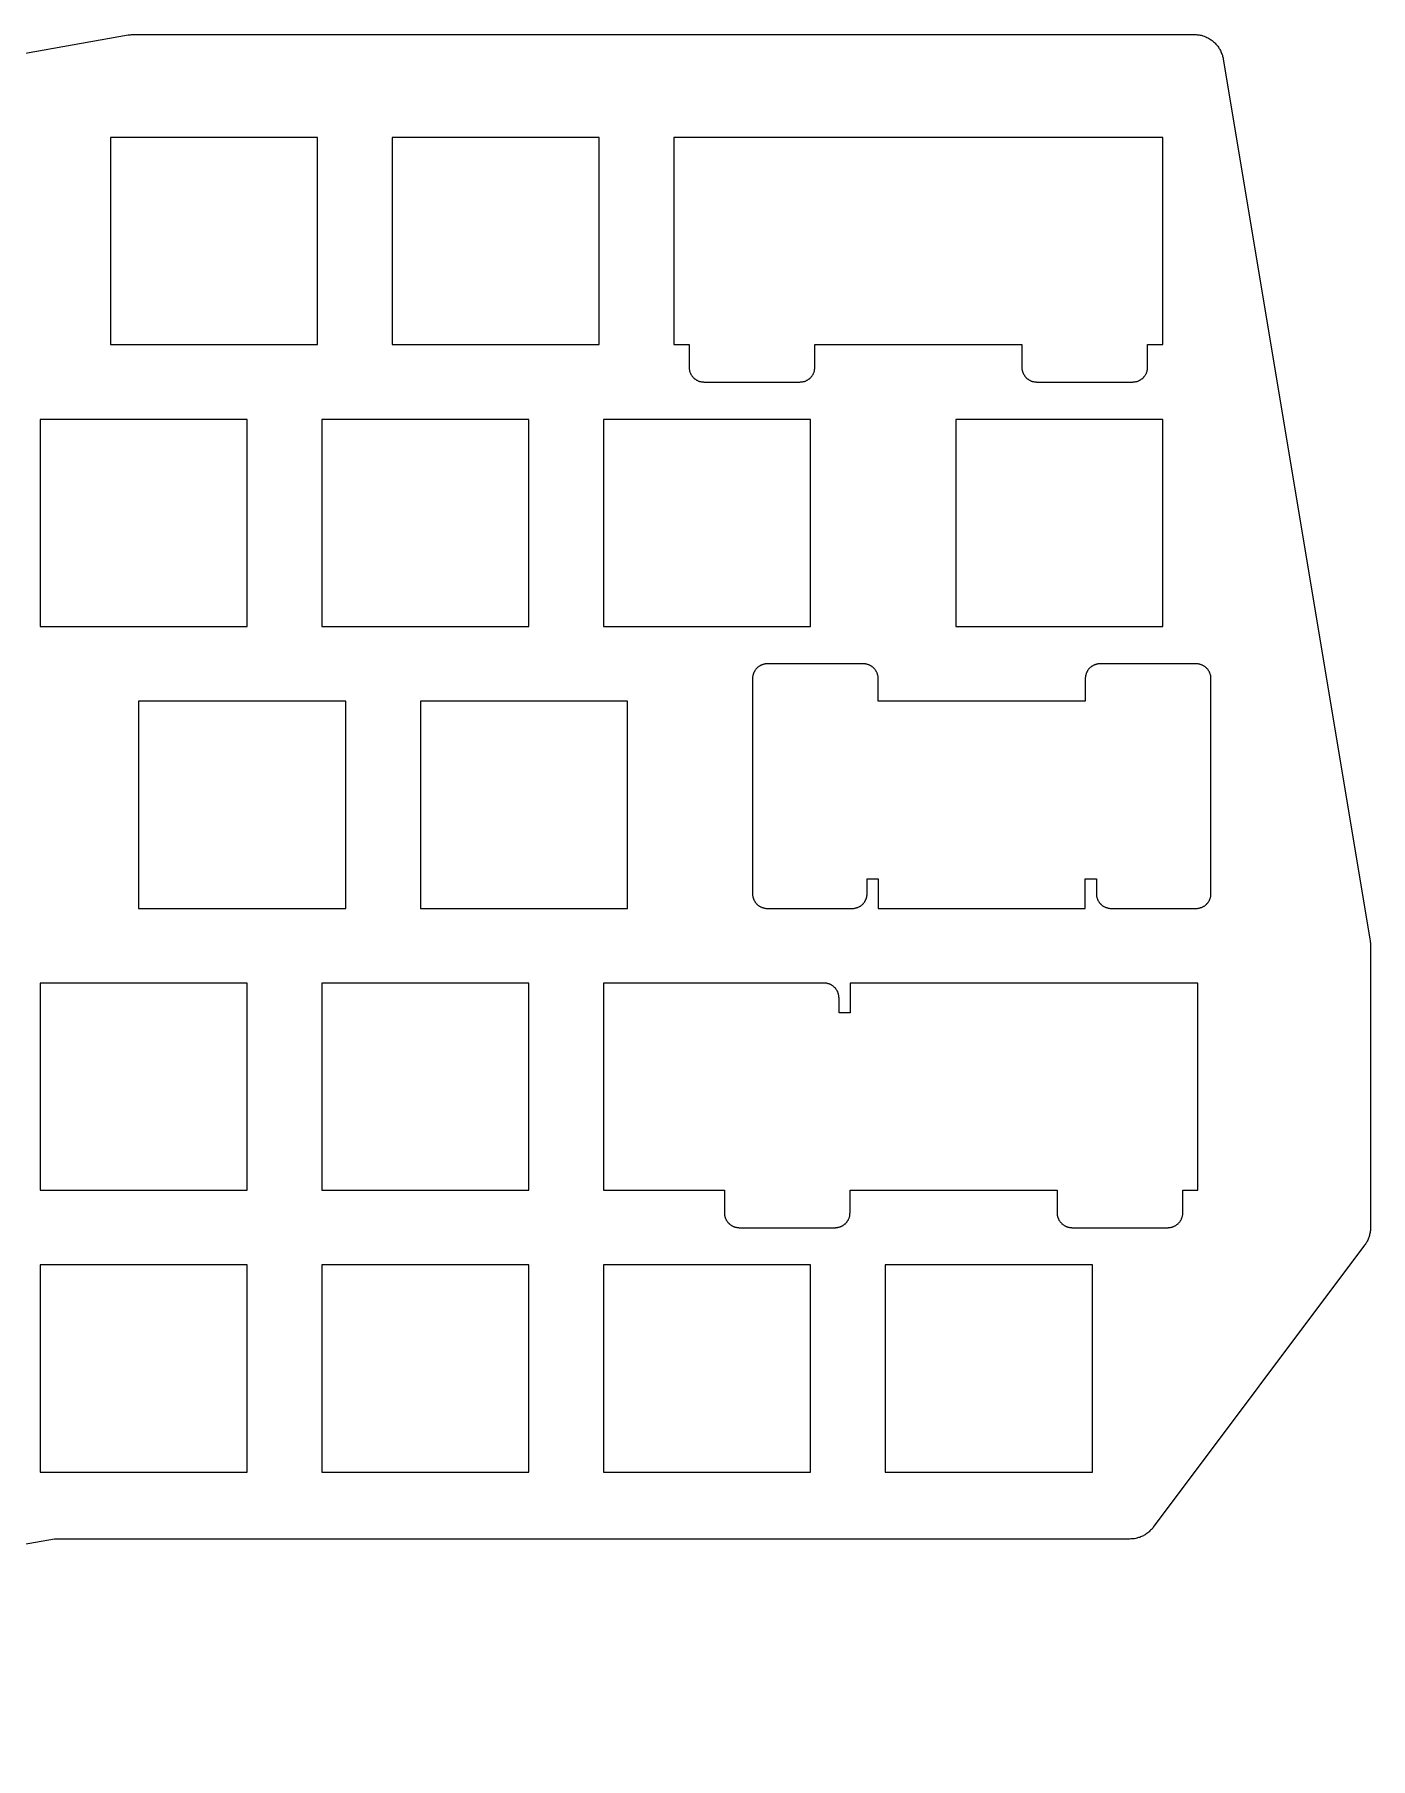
# Model space of a CAD drawing. Header units: millimetres. Extents: x 93 to 440, y -99 to 17.
# Drawn here: x 349.4 to 439.7, y -99.4 to 17.1 of the extents above; entities that cross this region are included whole.
import ezdxf

# ---------------------------------------------------------------- set-up
doc = ezdxf.new("R2010")
doc.units = ezdxf.units.MM
doc.layers.add('cutouts', color=18, linetype='Continuous', true_color=0x000000)
doc.layers.add('offset_rounded', color=18, linetype='Continuous', true_color=0x000000)

msp = doc.modelspace()

# ---------------------------------------------------------------- linework, layer by layer
at = {"layer": 'cutouts'}
for p, q in [((354.51, 10.11), (354.51, -3.89)), ((368.51, 10.11), (354.51, 10.11)), ((368.51, -3.89), (368.51, 10.11)), ((373.56, 10.11), (373.56, -3.89)), ((387.56, 10.11), (373.56, 10.11)), ((387.56, -3.89), (387.56, 10.11)), ((406.61, 10.11), (392.61, 10.11)), ((392.61, 10.11), (392.61, -3.89)), ((425.66, 10.11), (406.61, 10.11)), ((425.66, -3.89), (425.66, 10.11)), ((354.51, -3.89), (368.51, -3.89)), ((373.56, -3.89), (387.56, -3.89)), ((392.61, -3.89), (393.63, -3.89)), ((393.63, -3.89), (393.63, -5.42)), ((402.13, -5.42), (402.13, -3.89)), ((402.13, -3.89), (416.13, -3.89)), ((416.13, -3.89), (416.13, -5.42)), ((424.63, -5.42), (424.63, -3.89)), ((424.63, -3.89), (425.66, -3.89)), ((393.63, -5.42), (393.63, -5.45)), ((393.63, -5.45), (393.64, -5.48)), ((393.64, -5.48), (393.64, -5.52)), ((393.64, -5.52), (393.64, -5.55)), ((393.64, -5.55), (393.65, -5.59)), ((393.65, -5.59), (393.66, -5.62)), ((393.66, -5.62), (393.66, -5.65)), ((393.66, -5.65), (393.67, -5.69)), ((393.67, -5.69), (393.68, -5.72)), ((393.68, -5.72), (393.69, -5.75)), ((393.69, -5.75), (393.7, -5.78)), ((393.7, -5.78), (393.72, -5.81)), ((393.72, -5.81), (393.73, -5.84)), ((402.04, -5.84), (402.05, -5.81)), ((402.05, -5.81), (402.06, -5.78)), ((402.06, -5.78), (402.08, -5.75)), ((402.08, -5.75), (402.09, -5.72)), ((402.09, -5.72), (402.1, -5.69)), ((402.1, -5.69), (402.11, -5.65)), ((402.11, -5.62), (402.12, -5.59)), ((402.11, -5.65), (402.11, -5.62)), ((402.12, -5.55), (402.13, -5.52)), ((402.12, -5.59), (402.12, -5.55)), ((402.13, -5.45), (402.13, -5.42)), ((402.13, -5.48), (402.13, -5.45)), ((402.13, -5.52), (402.13, -5.48)), ((416.13, -5.42), (416.13, -5.45)), ((416.13, -5.45), (416.14, -5.48)), ((416.14, -5.48), (416.14, -5.52)), ((416.14, -5.52), (416.14, -5.55)), ((416.14, -5.55), (416.15, -5.59)), ((416.15, -5.59), (416.16, -5.62)), ((416.16, -5.62), (416.16, -5.65)), ((416.16, -5.65), (416.17, -5.69)), ((416.17, -5.69), (416.18, -5.72)), ((416.18, -5.72), (416.19, -5.75)), ((416.19, -5.75), (416.2, -5.78)), ((416.2, -5.78), (416.22, -5.81)), ((416.22, -5.81), (416.23, -5.84)), ((424.54, -5.84), (424.55, -5.81)), ((424.55, -5.81), (424.56, -5.78)), ((424.56, -5.78), (424.58, -5.75)), ((424.58, -5.75), (424.59, -5.72)), ((424.59, -5.72), (424.6, -5.69)), ((424.6, -5.69), (424.61, -5.65)), ((424.61, -5.62), (424.62, -5.59)), ((424.61, -5.65), (424.61, -5.62)), ((424.62, -5.55), (424.63, -5.52)), ((424.62, -5.59), (424.62, -5.55)), ((424.63, -5.45), (424.63, -5.42)), ((424.63, -5.48), (424.63, -5.45)), ((424.63, -5.52), (424.63, -5.48)), ((393.73, -5.84), (393.75, -5.88)), ((393.75, -5.88), (393.76, -5.91)), ((393.76, -5.91), (393.78, -5.93)), ((393.78, -5.93), (393.8, -5.96)), ((393.8, -5.96), (393.82, -5.99)), ((393.82, -5.99), (393.84, -6.02)), ((393.84, -6.02), (393.86, -6.05)), ((393.86, -6.05), (393.88, -6.07)), ((393.88, -6.07), (393.9, -6.1)), ((393.9, -6.1), (393.93, -6.12)), ((393.93, -6.12), (393.95, -6.15)), ((393.95, -6.15), (393.98, -6.17)), ((393.98, -6.17), (394, -6.19)), ((394, -6.19), (394.03, -6.21)), ((394.03, -6.21), (394.06, -6.23)), ((394.06, -6.23), (394.09, -6.25)), ((394.09, -6.25), (394.11, -6.27)), ((394.11, -6.27), (394.14, -6.29)), ((394.14, -6.29), (394.17, -6.3)), ((394.17, -6.3), (394.2, -6.32)), ((394.2, -6.32), (394.24, -6.33)), ((394.24, -6.33), (394.27, -6.35)), ((394.27, -6.35), (394.3, -6.36)), ((394.3, -6.36), (394.33, -6.37)), ((394.33, -6.37), (394.36, -6.38)), ((394.36, -6.38), (394.4, -6.39)), ((394.4, -6.39), (394.43, -6.39)), ((394.43, -6.39), (394.46, -6.4)), ((394.46, -6.4), (394.5, -6.41)), ((394.5, -6.41), (394.53, -6.41)), ((394.53, -6.41), (394.57, -6.41)), ((394.57, -6.41), (394.6, -6.41)), ((394.6, -6.41), (394.63, -6.42)), ((394.63, -6.42), (401.13, -6.42)), ((401.13, -6.42), (401.17, -6.41)), ((401.17, -6.41), (401.2, -6.41)), ((401.2, -6.41), (401.24, -6.41)), ((401.24, -6.41), (401.27, -6.41)), ((401.27, -6.41), (401.3, -6.4)), ((401.3, -6.4), (401.34, -6.39)), ((401.34, -6.39), (401.37, -6.39)), ((401.37, -6.39), (401.4, -6.38)), ((401.4, -6.38), (401.44, -6.37)), ((401.44, -6.37), (401.47, -6.36)), ((401.47, -6.36), (401.5, -6.35)), ((401.5, -6.35), (401.53, -6.33)), ((401.53, -6.33), (401.56, -6.32)), ((401.56, -6.32), (401.59, -6.3)), ((401.59, -6.3), (401.62, -6.29)), ((401.62, -6.29), (401.65, -6.27)), ((401.65, -6.27), (401.68, -6.25)), ((401.68, -6.25), (401.71, -6.23)), ((401.71, -6.23), (401.74, -6.21)), ((401.74, -6.21), (401.77, -6.19)), ((401.77, -6.19), (401.79, -6.17)), ((401.79, -6.17), (401.82, -6.15)), ((401.82, -6.15), (401.84, -6.12)), ((401.84, -6.12), (401.87, -6.1)), ((401.87, -6.1), (401.89, -6.07)), ((401.89, -6.07), (401.91, -6.05)), ((401.91, -6.05), (401.93, -6.02)), ((401.93, -6.02), (401.95, -5.99)), ((401.95, -5.99), (401.97, -5.96)), ((401.97, -5.96), (401.99, -5.93)), ((401.99, -5.93), (402.01, -5.91)), ((402.01, -5.91), (402.02, -5.88)), ((402.02, -5.88), (402.04, -5.84)), ((416.23, -5.84), (416.25, -5.88)), ((416.25, -5.88), (416.26, -5.91)), ((416.26, -5.91), (416.28, -5.93)), ((416.28, -5.93), (416.3, -5.96)), ((416.3, -5.96), (416.32, -5.99)), ((416.32, -5.99), (416.34, -6.02)), ((416.34, -6.02), (416.36, -6.05)), ((416.36, -6.05), (416.38, -6.07)), ((416.38, -6.07), (416.4, -6.1)), ((416.4, -6.1), (416.43, -6.12)), ((416.43, -6.12), (416.45, -6.15)), ((416.45, -6.15), (416.48, -6.17)), ((416.48, -6.17), (416.5, -6.19)), ((416.5, -6.19), (416.53, -6.21)), ((416.53, -6.21), (416.56, -6.23)), ((416.56, -6.23), (416.59, -6.25)), ((416.59, -6.25), (416.61, -6.27)), ((416.61, -6.27), (416.64, -6.29)), ((416.64, -6.29), (416.67, -6.3)), ((416.67, -6.3), (416.7, -6.32)), ((416.7, -6.32), (416.74, -6.33)), ((416.74, -6.33), (416.77, -6.35)), ((416.77, -6.35), (416.8, -6.36)), ((416.8, -6.36), (416.83, -6.37)), ((416.83, -6.37), (416.86, -6.38)), ((416.86, -6.38), (416.9, -6.39)), ((416.9, -6.39), (416.93, -6.39)), ((416.93, -6.39), (416.96, -6.4)), ((416.96, -6.4), (417, -6.41)), ((417, -6.41), (417.03, -6.41)), ((417.03, -6.41), (417.07, -6.41)), ((417.07, -6.41), (417.1, -6.41)), ((417.1, -6.41), (417.13, -6.42)), ((417.13, -6.42), (423.63, -6.42)), ((423.63, -6.42), (423.67, -6.41)), ((423.67, -6.41), (423.7, -6.41)), ((423.7, -6.41), (423.74, -6.41)), ((423.74, -6.41), (423.77, -6.41)), ((423.77, -6.41), (423.8, -6.4)), ((423.8, -6.4), (423.84, -6.39)), ((423.84, -6.39), (423.87, -6.39)), ((423.87, -6.39), (423.9, -6.38)), ((423.9, -6.38), (423.94, -6.37)), ((423.94, -6.37), (423.97, -6.36)), ((423.97, -6.36), (424, -6.35)), ((424, -6.35), (424.03, -6.33)), ((424.03, -6.33), (424.06, -6.32)), ((424.06, -6.32), (424.09, -6.3)), ((424.09, -6.3), (424.12, -6.29)), ((424.12, -6.29), (424.15, -6.27)), ((424.15, -6.27), (424.18, -6.25)), ((424.18, -6.25), (424.21, -6.23)), ((424.21, -6.23), (424.24, -6.21)), ((424.24, -6.21), (424.27, -6.19)), ((424.27, -6.19), (424.29, -6.17)), ((424.29, -6.17), (424.32, -6.15)), ((424.32, -6.15), (424.34, -6.12)), ((424.34, -6.12), (424.37, -6.1)), ((424.37, -6.1), (424.39, -6.07)), ((424.39, -6.07), (424.41, -6.05)), ((424.41, -6.05), (424.43, -6.02)), ((424.43, -6.02), (424.45, -5.99)), ((424.45, -5.99), (424.47, -5.96)), ((424.47, -5.96), (424.49, -5.93)), ((424.49, -5.93), (424.51, -5.91)), ((424.51, -5.91), (424.52, -5.88)), ((424.52, -5.88), (424.54, -5.84)), ((349.75, -8.94), (349.75, -22.94)), ((363.75, -8.94), (349.75, -8.94)), ((363.75, -22.94), (363.75, -8.94)), ((368.8, -8.94), (368.8, -22.94)), ((382.8, -8.94), (368.8, -8.94)), ((382.8, -22.94), (382.8, -8.94)), ((387.85, -8.94), (387.85, -22.94)), ((401.85, -8.94), (387.85, -8.94)), ((401.85, -22.94), (401.85, -8.94)), ((411.66, -8.94), (411.66, -22.94)), ((425.66, -8.94), (411.66, -8.94)), ((411.66, -8.94), (411.66, -22.94)), ((425.66, -8.94), (411.66, -8.94)), ((425.66, -22.94), (425.66, -8.94)), ((425.66, -22.94), (425.66, -8.94)), ((349.75, -22.94), (363.75, -22.94)), ((368.8, -22.94), (382.8, -22.94)), ((387.85, -22.94), (401.85, -22.94)), ((411.66, -22.94), (425.66, -22.94)), ((411.66, -22.94), (425.66, -22.94)), ((398.37, -25.63), (398.34, -25.65)), ((398.4, -25.61), (398.37, -25.63)), ((398.43, -25.59), (398.4, -25.61)), ((398.46, -25.58), (398.43, -25.59)), ((398.49, -25.56), (398.46, -25.58)), ((398.52, -25.55), (398.49, -25.56)), ((398.55, -25.54), (398.52, -25.55)), ((398.59, -25.52), (398.55, -25.54)), ((398.62, -25.51), (398.59, -25.52)), ((398.65, -25.5), (398.62, -25.51)), ((398.68, -25.49), (398.65, -25.5)), ((398.72, -25.49), (398.68, -25.49)), ((398.75, -25.48), (398.72, -25.49)), ((398.78, -25.47), (398.75, -25.48)), ((398.82, -25.47), (398.78, -25.47)), ((398.85, -25.47), (398.82, -25.47)), ((398.89, -25.47), (398.85, -25.47)), ((398.92, -25.47), (398.89, -25.47)), ((405.42, -25.47), (398.92, -25.47)), ((405.45, -25.47), (405.42, -25.47)), ((405.49, -25.47), (405.45, -25.47)), ((405.52, -25.47), (405.49, -25.47)), ((405.56, -25.47), (405.52, -25.47)), ((405.59, -25.48), (405.56, -25.47)), ((405.62, -25.49), (405.59, -25.48)), ((405.66, -25.49), (405.62, -25.49)), ((405.69, -25.5), (405.66, -25.49)), ((405.72, -25.51), (405.69, -25.5)), ((405.76, -25.52), (405.72, -25.51)), ((405.79, -25.54), (405.76, -25.52)), ((405.82, -25.55), (405.79, -25.54)), ((405.85, -25.56), (405.82, -25.55)), ((405.88, -25.58), (405.85, -25.56)), ((405.91, -25.59), (405.88, -25.58)), ((405.94, -25.61), (405.91, -25.59)), ((405.97, -25.63), (405.94, -25.61)), ((406, -25.65), (405.97, -25.63)), ((420.87, -25.63), (420.84, -25.65)), ((420.9, -25.61), (420.87, -25.63)), ((420.93, -25.59), (420.9, -25.61)), ((420.96, -25.58), (420.93, -25.59)), ((420.99, -25.56), (420.96, -25.58)), ((421.02, -25.55), (420.99, -25.56)), ((421.05, -25.54), (421.02, -25.55)), ((421.09, -25.52), (421.05, -25.54)), ((421.12, -25.51), (421.09, -25.52)), ((421.15, -25.5), (421.12, -25.51)), ((421.18, -25.49), (421.15, -25.5)), ((421.22, -25.49), (421.18, -25.49)), ((421.25, -25.48), (421.22, -25.49)), ((421.28, -25.47), (421.25, -25.48)), ((421.32, -25.47), (421.28, -25.47)), ((421.35, -25.47), (421.32, -25.47)), ((421.39, -25.47), (421.35, -25.47)), ((421.42, -25.47), (421.39, -25.47)), ((427.92, -25.47), (421.42, -25.47)), ((427.95, -25.47), (427.92, -25.47)), ((427.99, -25.47), (427.95, -25.47)), ((428.02, -25.47), (427.99, -25.47)), ((428.06, -25.47), (428.02, -25.47)), ((428.09, -25.48), (428.06, -25.47)), ((428.12, -25.49), (428.09, -25.48)), ((428.16, -25.49), (428.12, -25.49)), ((428.19, -25.5), (428.16, -25.49)), ((428.22, -25.51), (428.19, -25.5)), ((428.26, -25.52), (428.22, -25.51)), ((428.29, -25.54), (428.26, -25.52)), ((428.32, -25.55), (428.29, -25.54)), ((428.35, -25.56), (428.32, -25.55)), ((428.38, -25.58), (428.35, -25.56)), ((428.41, -25.59), (428.38, -25.58)), ((428.44, -25.61), (428.41, -25.59)), ((428.47, -25.63), (428.44, -25.61)), ((428.5, -25.65), (428.47, -25.63)), ((397.93, -26.36), (397.92, -26.4)), ((397.92, -26.4), (397.92, -26.43)), ((397.92, -26.43), (397.92, -26.47)), ((397.92, -26.47), (397.92, -40.99)), ((397.94, -26.3), (397.93, -26.33)), ((397.93, -26.33), (397.93, -26.36)), ((397.95, -26.23), (397.94, -26.26)), ((397.94, -26.26), (397.94, -26.3)), ((397.96, -26.2), (397.95, -26.23)), ((397.97, -26.16), (397.96, -26.2)), ((397.98, -26.13), (397.97, -26.16)), ((397.99, -26.1), (397.98, -26.13)), ((398, -26.07), (397.99, -26.1)), ((398.02, -26.04), (398, -26.07)), ((398.03, -26.01), (398.02, -26.04)), ((398.05, -25.98), (398.03, -26.01)), ((398.07, -25.95), (398.05, -25.98)), ((398.08, -25.92), (398.07, -25.95)), ((398.1, -25.89), (398.08, -25.92)), ((398.12, -25.86), (398.1, -25.89)), ((398.14, -25.83), (398.12, -25.86)), ((398.17, -25.81), (398.14, -25.83)), ((398.19, -25.78), (398.17, -25.81)), ((398.21, -25.76), (398.19, -25.78)), ((398.24, -25.73), (398.21, -25.76)), ((398.26, -25.71), (398.24, -25.73)), ((398.29, -25.69), (398.26, -25.71)), ((398.32, -25.67), (398.29, -25.69)), ((398.34, -25.65), (398.32, -25.67)), ((406.02, -25.67), (406, -25.65)), ((406.05, -25.69), (406.02, -25.67)), ((406.08, -25.71), (406.05, -25.69)), ((406.1, -25.73), (406.08, -25.71)), ((406.13, -25.76), (406.1, -25.73)), ((406.15, -25.78), (406.13, -25.76)), ((406.17, -25.81), (406.15, -25.78)), ((406.2, -25.83), (406.17, -25.81)), ((406.22, -25.86), (406.2, -25.83)), ((406.24, -25.89), (406.22, -25.86)), ((406.26, -25.92), (406.24, -25.89)), ((406.27, -25.95), (406.26, -25.92)), ((406.29, -25.98), (406.27, -25.95)), ((406.31, -26.01), (406.29, -25.98)), ((406.32, -26.04), (406.31, -26.01)), ((406.34, -26.07), (406.32, -26.04)), ((406.35, -26.1), (406.34, -26.07)), ((406.36, -26.13), (406.35, -26.1)), ((406.37, -26.16), (406.36, -26.13)), ((406.38, -26.2), (406.37, -26.16)), ((406.39, -26.23), (406.38, -26.2)), ((406.4, -26.26), (406.39, -26.23)), ((406.41, -26.3), (406.4, -26.26)), ((406.41, -26.33), (406.41, -26.3)), ((406.42, -26.36), (406.41, -26.33)), ((406.42, -26.4), (406.42, -26.36)), ((406.42, -26.43), (406.42, -26.4)), ((406.42, -26.47), (406.42, -26.43)), ((406.42, -27.99), (406.42, -26.47)), ((420.43, -26.36), (420.42, -26.4)), ((420.42, -26.4), (420.42, -26.43)), ((420.42, -26.43), (420.42, -26.47)), ((420.42, -26.47), (420.42, -27.99)), ((420.44, -26.3), (420.43, -26.33)), ((420.43, -26.33), (420.43, -26.36)), ((420.45, -26.23), (420.44, -26.26)), ((420.44, -26.26), (420.44, -26.3)), ((420.46, -26.2), (420.45, -26.23)), ((420.47, -26.16), (420.46, -26.2)), ((420.48, -26.13), (420.47, -26.16)), ((420.49, -26.1), (420.48, -26.13)), ((420.5, -26.07), (420.49, -26.1)), ((420.52, -26.04), (420.5, -26.07)), ((420.53, -26.01), (420.52, -26.04)), ((420.55, -25.98), (420.53, -26.01)), ((420.57, -25.95), (420.55, -25.98)), ((420.58, -25.92), (420.57, -25.95)), ((420.6, -25.89), (420.58, -25.92)), ((420.62, -25.86), (420.6, -25.89)), ((420.64, -25.83), (420.62, -25.86)), ((420.67, -25.81), (420.64, -25.83)), ((420.69, -25.78), (420.67, -25.81)), ((420.71, -25.76), (420.69, -25.78)), ((420.74, -25.73), (420.71, -25.76)), ((420.76, -25.71), (420.74, -25.73)), ((420.79, -25.69), (420.76, -25.71)), ((420.82, -25.67), (420.79, -25.69)), ((420.84, -25.65), (420.82, -25.67)), ((428.52, -25.67), (428.5, -25.65)), ((428.55, -25.69), (428.52, -25.67)), ((428.58, -25.71), (428.55, -25.69)), ((428.6, -25.73), (428.58, -25.71)), ((428.63, -25.76), (428.6, -25.73)), ((428.65, -25.78), (428.63, -25.76)), ((428.67, -25.81), (428.65, -25.78)), ((428.7, -25.83), (428.67, -25.81)), ((428.72, -25.86), (428.7, -25.83)), ((428.74, -25.89), (428.72, -25.86)), ((428.76, -25.92), (428.74, -25.89)), ((428.77, -25.95), (428.76, -25.92)), ((428.79, -25.98), (428.77, -25.95)), ((428.81, -26.01), (428.79, -25.98)), ((428.82, -26.04), (428.81, -26.01)), ((428.84, -26.07), (428.82, -26.04)), ((428.85, -26.1), (428.84, -26.07)), ((428.86, -26.13), (428.85, -26.1)), ((428.87, -26.16), (428.86, -26.13)), ((428.88, -26.2), (428.87, -26.16)), ((428.89, -26.23), (428.88, -26.2)), ((428.9, -26.26), (428.89, -26.23)), ((428.91, -26.3), (428.9, -26.26)), ((428.91, -26.33), (428.91, -26.3)), ((428.92, -26.36), (428.91, -26.33)), ((428.92, -26.4), (428.92, -26.36)), ((428.92, -26.43), (428.92, -26.4)), ((428.92, -26.47), (428.92, -26.43)), ((428.92, -40.99), (428.92, -26.47)), ((356.41, -27.99), (356.41, -41.99)), ((370.41, -27.99), (356.41, -27.99)), ((370.41, -41.99), (370.41, -27.99)), ((375.46, -27.99), (375.46, -41.99)), ((389.46, -27.99), (375.46, -27.99)), ((389.46, -41.99), (389.46, -27.99)), ((420.42, -27.99), (406.42, -27.99)), ((405.67, -40.99), (405.67, -39.99)), ((405.67, -39.99), (406.42, -39.99)), ((406.42, -39.99), (406.42, -41.99)), ((420.42, -41.99), (420.42, -39.99)), ((420.42, -39.99), (421.17, -39.99)), ((421.17, -39.99), (421.17, -40.99)), ((397.92, -40.99), (397.92, -41.02)), ((397.92, -41.02), (397.92, -41.06)), ((397.92, -41.06), (397.93, -41.09)), ((397.93, -41.09), (397.93, -41.13)), ((397.93, -41.13), (397.94, -41.16)), ((397.94, -41.16), (397.94, -41.19)), ((397.94, -41.19), (397.95, -41.23)), ((397.95, -41.23), (397.96, -41.26)), ((397.96, -41.26), (397.97, -41.29)), ((397.97, -41.29), (397.98, -41.33)), ((397.98, -41.33), (397.99, -41.36)), ((397.99, -41.36), (398, -41.39)), ((398, -41.39), (398.02, -41.42)), ((398.02, -41.42), (398.03, -41.45)), ((398.03, -41.45), (398.05, -41.48)), ((398.05, -41.48), (398.07, -41.51)), ((398.07, -41.51), (398.08, -41.54)), ((398.08, -41.54), (398.1, -41.57)), ((398.1, -41.57), (398.12, -41.59)), ((398.12, -41.59), (398.14, -41.62)), ((398.14, -41.62), (398.17, -41.65)), ((398.17, -41.65), (398.19, -41.67)), ((398.19, -41.67), (398.21, -41.7)), ((398.21, -41.7), (398.24, -41.72)), ((398.24, -41.72), (398.26, -41.74)), ((398.26, -41.74), (398.29, -41.77)), ((398.29, -41.77), (398.32, -41.79)), ((398.32, -41.79), (398.34, -41.81)), ((398.34, -41.81), (398.37, -41.83)), ((398.37, -41.83), (398.4, -41.84)), ((398.4, -41.84), (398.43, -41.86)), ((398.43, -41.86), (398.46, -41.88)), ((398.46, -41.88), (398.49, -41.89)), ((398.49, -41.89), (398.52, -41.91)), ((398.52, -41.91), (398.55, -41.92)), ((398.55, -41.92), (398.59, -41.93)), ((398.59, -41.93), (398.62, -41.94)), ((398.62, -41.94), (398.65, -41.95)), ((404.94, -41.95), (404.97, -41.94)), ((404.97, -41.94), (405.01, -41.93)), ((405.01, -41.93), (405.04, -41.92)), ((405.04, -41.92), (405.07, -41.91)), ((405.07, -41.91), (405.1, -41.89)), ((405.1, -41.89), (405.13, -41.88)), ((405.13, -41.88), (405.16, -41.86)), ((405.16, -41.86), (405.19, -41.84)), ((405.19, -41.84), (405.22, -41.83)), ((405.22, -41.83), (405.25, -41.81)), ((405.25, -41.81), (405.27, -41.79)), ((405.27, -41.79), (405.3, -41.77)), ((405.3, -41.77), (405.33, -41.74)), ((405.33, -41.74), (405.35, -41.72)), ((405.35, -41.72), (405.38, -41.7)), ((405.38, -41.7), (405.4, -41.67)), ((405.4, -41.67), (405.42, -41.65)), ((405.42, -41.65), (405.45, -41.62)), ((405.45, -41.62), (405.47, -41.59)), ((405.47, -41.59), (405.49, -41.57)), ((405.49, -41.57), (405.51, -41.54)), ((405.51, -41.54), (405.52, -41.51)), ((405.52, -41.51), (405.54, -41.48)), ((405.54, -41.48), (405.56, -41.45)), ((405.56, -41.45), (405.57, -41.42)), ((405.57, -41.42), (405.59, -41.39)), ((405.59, -41.39), (405.6, -41.36)), ((405.6, -41.36), (405.61, -41.33)), ((405.61, -41.33), (405.62, -41.29)), ((405.62, -41.29), (405.63, -41.26)), ((405.63, -41.26), (405.64, -41.23)), ((405.64, -41.23), (405.65, -41.19)), ((405.65, -41.19), (405.66, -41.16)), ((405.66, -41.13), (405.67, -41.09)), ((405.66, -41.16), (405.66, -41.13)), ((405.67, -41.02), (405.67, -40.99)), ((405.67, -41.06), (405.67, -41.02)), ((405.67, -41.09), (405.67, -41.06)), ((421.17, -40.99), (421.17, -41.02)), ((421.17, -41.02), (421.17, -41.06)), ((421.17, -41.06), (421.18, -41.09)), ((421.18, -41.09), (421.18, -41.13)), ((421.18, -41.13), (421.19, -41.16)), ((421.19, -41.16), (421.19, -41.19)), ((421.19, -41.19), (421.2, -41.23)), ((421.2, -41.23), (421.21, -41.26)), ((421.21, -41.26), (421.22, -41.29)), ((421.22, -41.29), (421.23, -41.33)), ((421.23, -41.33), (421.24, -41.36)), ((421.24, -41.36), (421.25, -41.39)), ((421.25, -41.39), (421.27, -41.42)), ((421.27, -41.42), (421.28, -41.45)), ((421.28, -41.45), (421.3, -41.48)), ((421.3, -41.48), (421.32, -41.51)), ((421.32, -41.51), (421.33, -41.54)), ((421.33, -41.54), (421.35, -41.57)), ((421.35, -41.57), (421.37, -41.59)), ((421.37, -41.59), (421.39, -41.62)), ((421.39, -41.62), (421.42, -41.65)), ((421.42, -41.65), (421.44, -41.67)), ((421.44, -41.67), (421.46, -41.7)), ((421.46, -41.7), (421.49, -41.72)), ((421.49, -41.72), (421.51, -41.74)), ((421.51, -41.74), (421.54, -41.77)), ((421.54, -41.77), (421.57, -41.79)), ((421.57, -41.79), (421.59, -41.81)), ((421.59, -41.81), (421.62, -41.83)), ((421.62, -41.83), (421.65, -41.84)), ((421.65, -41.84), (421.68, -41.86)), ((421.68, -41.86), (421.71, -41.88)), ((421.71, -41.88), (421.74, -41.89)), ((421.74, -41.89), (421.77, -41.91)), ((421.77, -41.91), (421.8, -41.92)), ((421.8, -41.92), (421.84, -41.93)), ((421.84, -41.93), (421.87, -41.94)), ((421.87, -41.94), (421.9, -41.95)), ((428.19, -41.95), (428.22, -41.94)), ((428.22, -41.94), (428.26, -41.93)), ((428.26, -41.93), (428.29, -41.92)), ((428.29, -41.92), (428.32, -41.91)), ((428.32, -41.91), (428.35, -41.89)), ((428.35, -41.89), (428.38, -41.88)), ((428.38, -41.88), (428.41, -41.86)), ((428.41, -41.86), (428.44, -41.84)), ((428.44, -41.84), (428.47, -41.83)), ((428.47, -41.83), (428.5, -41.81)), ((428.5, -41.81), (428.52, -41.79)), ((428.52, -41.79), (428.55, -41.77)), ((428.55, -41.77), (428.58, -41.74)), ((428.58, -41.74), (428.6, -41.72)), ((428.6, -41.72), (428.63, -41.7)), ((428.63, -41.7), (428.65, -41.67)), ((428.65, -41.67), (428.67, -41.65)), ((428.67, -41.65), (428.7, -41.62)), ((428.7, -41.62), (428.72, -41.59)), ((428.72, -41.59), (428.74, -41.57)), ((428.74, -41.57), (428.76, -41.54)), ((428.76, -41.54), (428.77, -41.51)), ((428.77, -41.51), (428.79, -41.48)), ((428.79, -41.48), (428.81, -41.45)), ((428.81, -41.45), (428.82, -41.42)), ((428.82, -41.42), (428.84, -41.39)), ((428.84, -41.39), (428.85, -41.36)), ((428.85, -41.36), (428.86, -41.33)), ((428.86, -41.33), (428.87, -41.29)), ((428.87, -41.29), (428.88, -41.26)), ((428.88, -41.26), (428.89, -41.23)), ((428.89, -41.23), (428.9, -41.19)), ((428.9, -41.19), (428.91, -41.16)), ((428.91, -41.13), (428.92, -41.09)), ((428.91, -41.16), (428.91, -41.13)), ((428.92, -41.02), (428.92, -40.99)), ((428.92, -41.06), (428.92, -41.02)), ((428.92, -41.09), (428.92, -41.06)), ((356.41, -41.99), (370.41, -41.99)), ((375.46, -41.99), (389.46, -41.99)), ((398.65, -41.95), (398.68, -41.96)), ((398.68, -41.96), (398.72, -41.97)), ((398.72, -41.97), (398.75, -41.98)), ((398.75, -41.98), (398.78, -41.98)), ((398.78, -41.98), (398.82, -41.99)), ((398.82, -41.99), (398.85, -41.99)), ((398.85, -41.99), (398.89, -41.99)), ((398.89, -41.99), (398.92, -41.99)), ((398.92, -41.99), (404.67, -41.99)), ((404.67, -41.99), (404.7, -41.99)), ((404.7, -41.99), (404.74, -41.99)), ((404.74, -41.99), (404.77, -41.99)), ((404.77, -41.99), (404.81, -41.98)), ((404.81, -41.98), (404.84, -41.98)), ((404.84, -41.98), (404.87, -41.97)), ((404.87, -41.97), (404.91, -41.96)), ((404.91, -41.96), (404.94, -41.95)), ((406.42, -41.99), (420.42, -41.99)), ((421.9, -41.95), (421.93, -41.96)), ((421.93, -41.96), (421.97, -41.97)), ((421.97, -41.97), (422, -41.98)), ((422, -41.98), (422.03, -41.98)), ((422.03, -41.98), (422.07, -41.99)), ((422.07, -41.99), (422.1, -41.99)), ((422.1, -41.99), (422.14, -41.99)), ((422.14, -41.99), (422.17, -41.99)), ((422.17, -41.99), (427.92, -41.99)), ((427.92, -41.99), (427.95, -41.99)), ((427.95, -41.99), (427.99, -41.99)), ((427.99, -41.99), (428.02, -41.99)), ((428.02, -41.99), (428.06, -41.98)), ((428.06, -41.98), (428.09, -41.98)), ((428.09, -41.98), (428.12, -41.97)), ((428.12, -41.97), (428.16, -41.96)), ((428.16, -41.96), (428.19, -41.95)), ((349.75, -47.04), (349.75, -61.04)), ((363.75, -47.04), (349.75, -47.04)), ((363.75, -61.04), (363.75, -47.04)), ((368.8, -47.04), (368.8, -61.04)), ((382.8, -47.04), (368.8, -47.04)), ((382.8, -61.04), (382.8, -47.04)), ((401.85, -47.04), (387.85, -47.04)), ((387.85, -47.04), (387.85, -61.04)), ((402.77, -47.04), (401.85, -47.04)), ((402.8, -47.04), (402.77, -47.04)), ((402.83, -47.04), (402.8, -47.04)), ((402.87, -47.05), (402.83, -47.04)), ((402.9, -47.05), (402.87, -47.05)), ((402.94, -47.05), (402.9, -47.05)), ((402.97, -47.06), (402.94, -47.05)), ((403, -47.07), (402.97, -47.06)), ((403.04, -47.08), (403, -47.07)), ((403.07, -47.09), (403.04, -47.08)), ((403.1, -47.1), (403.07, -47.09)), ((403.13, -47.11), (403.1, -47.1)), ((403.16, -47.12), (403.13, -47.11)), ((403.19, -47.14), (403.16, -47.12)), ((403.23, -47.15), (403.19, -47.14)), ((403.26, -47.17), (403.23, -47.15)), ((403.29, -47.19), (403.26, -47.17)), ((403.31, -47.2), (403.29, -47.19)), ((403.34, -47.22), (403.31, -47.2)), ((403.37, -47.24), (403.34, -47.22)), ((403.4, -47.26), (403.37, -47.24)), ((403.42, -47.29), (403.4, -47.26)), ((403.45, -47.31), (403.42, -47.29)), ((403.47, -47.33), (403.45, -47.31)), ((403.5, -47.36), (403.47, -47.33)), ((403.52, -47.38), (403.5, -47.36)), ((403.54, -47.41), (403.52, -47.38)), ((403.56, -47.44), (403.54, -47.41)), ((403.58, -47.46), (403.56, -47.44)), ((403.6, -47.49), (403.58, -47.46)), ((403.62, -47.52), (403.6, -47.49)), ((403.64, -47.55), (403.62, -47.52)), ((403.65, -47.58), (403.64, -47.55)), ((403.67, -47.61), (403.65, -47.58)), ((403.68, -47.64), (403.67, -47.61)), ((403.7, -47.67), (403.68, -47.64)), ((403.71, -47.71), (403.7, -47.67)), ((403.72, -47.74), (403.71, -47.71)), ((403.73, -47.77), (403.72, -47.74)), ((403.74, -47.8), (403.73, -47.77)), ((414.04, -47.04), (404.52, -47.04)), ((404.52, -47.04), (404.52, -49.04)), ((428.04, -47.04), (414.04, -47.04)), ((414.04, -47.04), (414.04, -47.04)), ((428.04, -61.04), (428.04, -47.04)), ((403.74, -47.84), (403.74, -47.8)), ((403.75, -47.87), (403.74, -47.84)), ((403.76, -47.9), (403.75, -47.87)), ((403.76, -47.94), (403.76, -47.9)), ((403.76, -47.97), (403.76, -47.94)), ((403.76, -48.01), (403.76, -47.97)), ((403.77, -48.04), (403.76, -48.01)), ((403.77, -49.04), (403.77, -48.04)), ((404.52, -49.04), (403.77, -49.04)), ((349.75, -61.04), (363.75, -61.04)), ((368.8, -61.04), (382.8, -61.04)), ((387.85, -61.04), (396.02, -61.04)), ((396.02, -61.04), (396.02, -62.57)), ((404.52, -62.57), (404.52, -61.04)), ((404.52, -61.04), (418.52, -61.04)), ((418.52, -61.04), (418.52, -62.57)), ((427.02, -62.57), (427.02, -61.04)), ((427.02, -61.04), (428.04, -61.04)), ((396.02, -62.57), (396.02, -62.6)), ((396.02, -62.6), (396.02, -62.63)), ((396.02, -62.63), (396.02, -62.67)), ((396.02, -62.67), (396.02, -62.7)), ((396.02, -62.7), (396.03, -62.74)), ((396.03, -62.74), (396.04, -62.77)), ((396.04, -62.77), (396.04, -62.8)), ((396.04, -62.8), (396.05, -62.84)), ((396.05, -62.84), (396.06, -62.87)), ((396.06, -62.87), (396.07, -62.9)), ((396.07, -62.9), (396.09, -62.93)), ((404.45, -62.93), (404.46, -62.9)), ((404.46, -62.9), (404.47, -62.87)), ((404.47, -62.87), (404.48, -62.84)), ((404.48, -62.84), (404.49, -62.8)), ((404.49, -62.77), (404.5, -62.74)), ((404.49, -62.8), (404.49, -62.77)), ((404.5, -62.74), (404.51, -62.7)), ((404.51, -62.6), (404.52, -62.57)), ((404.51, -62.63), (404.51, -62.6)), ((404.51, -62.67), (404.51, -62.63)), ((404.51, -62.7), (404.51, -62.67)), ((418.52, -62.57), (418.52, -62.6)), ((418.52, -62.6), (418.52, -62.63)), ((418.52, -62.63), (418.52, -62.67)), ((418.52, -62.67), (418.52, -62.7)), ((418.52, -62.7), (418.53, -62.74)), ((418.53, -62.74), (418.54, -62.77)), ((418.54, -62.77), (418.54, -62.8)), ((418.54, -62.8), (418.55, -62.84)), ((418.55, -62.84), (418.56, -62.87)), ((418.56, -62.87), (418.57, -62.9)), ((418.57, -62.9), (418.59, -62.93)), ((426.95, -62.93), (426.96, -62.9)), ((426.96, -62.9), (426.97, -62.87)), ((426.97, -62.87), (426.98, -62.84)), ((426.98, -62.84), (426.99, -62.8)), ((426.99, -62.77), (427, -62.74)), ((426.99, -62.8), (426.99, -62.77)), ((427, -62.74), (427.01, -62.7)), ((427.01, -62.6), (427.02, -62.57)), ((427.01, -62.63), (427.01, -62.6)), ((427.01, -62.67), (427.01, -62.63)), ((427.01, -62.7), (427.01, -62.67)), ((396.09, -62.93), (396.1, -62.96)), ((396.1, -62.96), (396.11, -62.99)), ((396.11, -62.99), (396.13, -63.03)), ((396.13, -63.03), (396.14, -63.06)), ((396.14, -63.06), (396.16, -63.08)), ((396.16, -63.08), (396.18, -63.11)), ((396.18, -63.11), (396.2, -63.14)), ((396.2, -63.14), (396.22, -63.17)), ((396.22, -63.17), (396.24, -63.2)), ((396.24, -63.2), (396.26, -63.22)), ((396.26, -63.22), (396.28, -63.25)), ((396.28, -63.25), (396.31, -63.27)), ((396.31, -63.27), (396.33, -63.3)), ((396.33, -63.3), (396.36, -63.32)), ((396.36, -63.32), (396.38, -63.34)), ((396.38, -63.34), (396.41, -63.36)), ((396.41, -63.36), (396.44, -63.38)), ((396.44, -63.38), (396.47, -63.4)), ((396.47, -63.4), (396.5, -63.42)), ((396.5, -63.42), (396.53, -63.44)), ((396.53, -63.44), (396.56, -63.45)), ((396.56, -63.45), (396.59, -63.47)), ((396.59, -63.47), (396.62, -63.48)), ((396.62, -63.48), (396.65, -63.5)), ((396.65, -63.5), (396.68, -63.51)), ((396.68, -63.51), (396.71, -63.52)), ((396.71, -63.52), (396.75, -63.53)), ((396.75, -63.53), (396.78, -63.54)), ((396.78, -63.54), (396.81, -63.54)), ((396.81, -63.54), (396.85, -63.55)), ((396.85, -63.55), (396.88, -63.56)), ((396.88, -63.56), (396.91, -63.56)), ((396.91, -63.56), (396.95, -63.56)), ((396.95, -63.56), (396.98, -63.56)), ((396.98, -63.56), (397.02, -63.57)), ((397.02, -63.57), (403.52, -63.57)), ((403.52, -63.57), (403.55, -63.56)), ((403.55, -63.56), (403.58, -63.56)), ((403.58, -63.56), (403.62, -63.56)), ((403.62, -63.56), (403.65, -63.56)), ((403.65, -63.56), (403.69, -63.55)), ((403.69, -63.55), (403.72, -63.54)), ((403.72, -63.54), (403.75, -63.54)), ((403.75, -63.54), (403.79, -63.53)), ((403.79, -63.53), (403.82, -63.52)), ((403.82, -63.52), (403.85, -63.51)), ((403.85, -63.51), (403.88, -63.5)), ((403.88, -63.5), (403.91, -63.48)), ((403.91, -63.48), (403.94, -63.47)), ((403.94, -63.47), (403.98, -63.45)), ((403.98, -63.45), (404.01, -63.44)), ((404.01, -63.44), (404.04, -63.42)), ((404.04, -63.42), (404.06, -63.4)), ((404.06, -63.4), (404.09, -63.38)), ((404.09, -63.38), (404.12, -63.36)), ((404.12, -63.36), (404.15, -63.34)), ((404.15, -63.34), (404.17, -63.32)), ((404.17, -63.32), (404.2, -63.3)), ((404.2, -63.3), (404.22, -63.27)), ((404.22, -63.27), (404.25, -63.25)), ((404.25, -63.25), (404.27, -63.22)), ((404.27, -63.22), (404.29, -63.2)), ((404.29, -63.2), (404.31, -63.17)), ((404.31, -63.17), (404.33, -63.14)), ((404.33, -63.14), (404.35, -63.11)), ((404.35, -63.11), (404.37, -63.08)), ((404.37, -63.08), (404.39, -63.06)), ((404.39, -63.06), (404.4, -63.03)), ((404.4, -63.03), (404.42, -62.99)), ((404.42, -62.99), (404.43, -62.96)), ((404.43, -62.96), (404.45, -62.93)), ((418.59, -62.93), (418.6, -62.96)), ((418.6, -62.96), (418.61, -62.99)), ((418.61, -62.99), (418.63, -63.03)), ((418.63, -63.03), (418.64, -63.06)), ((418.64, -63.06), (418.66, -63.08)), ((418.66, -63.08), (418.68, -63.11)), ((418.68, -63.11), (418.7, -63.14)), ((418.7, -63.14), (418.72, -63.17)), ((418.72, -63.17), (418.74, -63.2)), ((418.74, -63.2), (418.76, -63.22)), ((418.76, -63.22), (418.78, -63.25)), ((418.78, -63.25), (418.81, -63.27)), ((418.81, -63.27), (418.83, -63.3)), ((418.83, -63.3), (418.86, -63.32)), ((418.86, -63.32), (418.88, -63.34)), ((418.88, -63.34), (418.91, -63.36)), ((418.91, -63.36), (418.94, -63.38)), ((418.94, -63.38), (418.97, -63.4)), ((418.97, -63.4), (419, -63.42)), ((419, -63.42), (419.03, -63.44)), ((419.03, -63.44), (419.06, -63.45)), ((419.06, -63.45), (419.09, -63.47)), ((419.09, -63.47), (419.12, -63.48)), ((419.12, -63.48), (419.15, -63.5)), ((419.15, -63.5), (419.18, -63.51)), ((419.18, -63.51), (419.21, -63.52)), ((419.21, -63.52), (419.25, -63.53)), ((419.25, -63.53), (419.28, -63.54)), ((419.28, -63.54), (419.31, -63.54)), ((419.31, -63.54), (419.35, -63.55)), ((419.35, -63.55), (419.38, -63.56)), ((419.38, -63.56), (419.41, -63.56)), ((419.41, -63.56), (419.45, -63.56)), ((419.45, -63.56), (419.48, -63.56)), ((419.48, -63.56), (419.52, -63.57)), ((419.52, -63.57), (426.02, -63.57)), ((426.02, -63.57), (426.05, -63.56)), ((426.05, -63.56), (426.08, -63.56)), ((426.08, -63.56), (426.12, -63.56)), ((426.12, -63.56), (426.15, -63.56)), ((426.15, -63.56), (426.19, -63.55)), ((426.19, -63.55), (426.22, -63.54)), ((426.22, -63.54), (426.25, -63.54)), ((426.25, -63.54), (426.29, -63.53)), ((426.29, -63.53), (426.32, -63.52)), ((426.32, -63.52), (426.35, -63.51)), ((426.35, -63.51), (426.38, -63.5)), ((426.38, -63.5), (426.41, -63.48)), ((426.41, -63.48), (426.44, -63.47)), ((426.44, -63.47), (426.48, -63.45)), ((426.48, -63.45), (426.51, -63.44)), ((426.51, -63.44), (426.54, -63.42)), ((426.54, -63.42), (426.56, -63.4)), ((426.56, -63.4), (426.59, -63.38)), ((426.59, -63.38), (426.62, -63.36)), ((426.62, -63.36), (426.65, -63.34)), ((426.65, -63.34), (426.67, -63.32)), ((426.67, -63.32), (426.7, -63.3)), ((426.7, -63.3), (426.72, -63.27)), ((426.72, -63.27), (426.75, -63.25)), ((426.75, -63.25), (426.77, -63.22)), ((426.77, -63.22), (426.79, -63.2)), ((426.79, -63.2), (426.81, -63.17)), ((426.81, -63.17), (426.83, -63.14)), ((426.83, -63.14), (426.85, -63.11)), ((426.85, -63.11), (426.87, -63.08)), ((426.87, -63.08), (426.89, -63.06)), ((426.89, -63.06), (426.9, -63.03)), ((426.9, -63.03), (426.92, -62.99)), ((426.92, -62.99), (426.93, -62.96)), ((426.93, -62.96), (426.95, -62.93)), ((349.75, -66.09), (349.75, -80.09)), ((363.75, -66.09), (349.75, -66.09)), ((363.75, -80.09), (363.75, -66.09)), ((368.8, -66.09), (368.8, -80.09)), ((382.8, -66.09), (368.8, -66.09)), ((382.8, -80.09), (382.8, -66.09)), ((387.85, -66.09), (387.85, -80.09)), ((401.85, -66.09), (387.85, -66.09)), ((401.85, -80.09), (401.85, -66.09)), ((406.9, -66.09), (406.9, -80.09)), ((420.9, -66.09), (406.9, -66.09)), ((420.9, -80.09), (420.9, -66.09)), ((349.75, -80.09), (363.75, -80.09)), ((368.8, -80.09), (382.8, -80.09)), ((387.85, -80.09), (401.85, -80.09)), ((406.9, -80.09), (420.9, -80.09))]:
    msp.add_line(p, q, dxfattribs=at)
at = {"layer": 'offset_rounded'}
for p, q in [((266.26, 1.27), (355.71, 17.04)), ((355.71, 17.04), (355.78, 17.05)), ((355.78, 17.05), (355.85, 17.06)), ((355.85, 17.06), (355.92, 17.07)), ((355.92, 17.07), (355.99, 17.07)), ((355.99, 17.07), (356.06, 17.07)), ((356.06, 17.07), (427.78, 17.07)), ((427.78, 17.07), (427.85, 17.07)), ((427.85, 17.07), (427.91, 17.07)), ((427.91, 17.07), (427.98, 17.06)), ((427.98, 17.06), (428.05, 17.06)), ((428.05, 17.06), (428.12, 17.05)), ((428.12, 17.05), (428.19, 17.03)), ((428.19, 17.03), (428.25, 17.02)), ((428.25, 17.02), (428.32, 17)), ((428.32, 17), (428.38, 16.98)), ((428.38, 16.98), (428.45, 16.96)), ((428.45, 16.96), (428.51, 16.93)), ((428.51, 16.93), (428.58, 16.91)), ((428.58, 16.91), (428.64, 16.88)), ((428.64, 16.88), (428.7, 16.85)), ((428.7, 16.85), (428.76, 16.82)), ((428.76, 16.82), (428.82, 16.78)), ((428.82, 16.78), (428.88, 16.74)), ((428.88, 16.74), (428.93, 16.71)), ((428.93, 16.71), (428.99, 16.66)), ((428.99, 16.66), (429.04, 16.62)), ((429.04, 16.62), (429.1, 16.58)), ((429.1, 16.58), (429.15, 16.53)), ((429.15, 16.53), (429.2, 16.48)), ((429.2, 16.48), (429.24, 16.43)), ((429.24, 16.43), (429.29, 16.38)), ((429.29, 16.38), (429.33, 16.33)), ((429.33, 16.33), (429.38, 16.28)), ((429.38, 16.28), (429.42, 16.22)), ((429.42, 16.22), (429.45, 16.16)), ((429.45, 16.16), (429.49, 16.11)), ((429.49, 16.11), (429.53, 16.05)), ((429.53, 16.05), (429.56, 15.99)), ((429.56, 15.99), (429.59, 15.93)), ((429.59, 15.93), (429.62, 15.86)), ((429.62, 15.86), (429.64, 15.8)), ((429.64, 15.8), (429.67, 15.73)), ((429.67, 15.73), (429.69, 15.67)), ((429.69, 15.67), (429.71, 15.6)), ((429.71, 15.6), (429.72, 15.54)), ((429.72, 15.54), (429.74, 15.47)), ((429.74, 15.47), (429.75, 15.4)), ((429.75, 15.4), (439.68, -44.18)), ((439.68, -44.18), (439.69, -44.25)), ((439.69, -44.25), (439.7, -44.32)), ((439.7, -44.32), (439.7, -44.38)), ((439.7, -44.38), (439.71, -44.45)), ((439.71, -44.45), (439.71, -44.51)), ((439.71, -44.51), (439.71, -63.56)), ((439.65, -64.03), (439.64, -64.1)), ((439.67, -63.97), (439.65, -64.03)), ((439.68, -63.9), (439.67, -63.97)), ((439.69, -63.83), (439.68, -63.9)), ((439.7, -63.77), (439.69, -63.83)), ((439.71, -63.63), (439.7, -63.7)), ((439.7, -63.7), (439.7, -63.77)), ((439.71, -63.56), (439.71, -63.63)), ((439.31, -64.76), (425.02, -83.82)), ((439.35, -64.71), (439.31, -64.76)), ((439.39, -64.65), (439.35, -64.71)), ((439.42, -64.59), (439.39, -64.65)), ((439.46, -64.54), (439.42, -64.59)), ((439.49, -64.48), (439.46, -64.54)), ((439.52, -64.42), (439.49, -64.48)), ((439.55, -64.35), (439.52, -64.42)), ((439.57, -64.29), (439.55, -64.35)), ((439.6, -64.23), (439.57, -64.29)), ((439.62, -64.16), (439.6, -64.23)), ((439.64, -64.1), (439.62, -64.16)), ((424.98, -83.87), (424.94, -83.92)), ((425.02, -83.82), (424.98, -83.87)), ((350.73, -84.62), (266.61, -99.45)), ((423.42, -84.62), (350.73, -84.62)), ((423.49, -84.61), (423.42, -84.62)), ((423.56, -84.61), (423.49, -84.61)), ((423.63, -84.6), (423.56, -84.61)), ((423.7, -84.6), (423.63, -84.6)), ((423.76, -84.59), (423.7, -84.6)), ((423.83, -84.57), (423.76, -84.59)), ((423.9, -84.56), (423.83, -84.57)), ((423.96, -84.54), (423.9, -84.56)), ((424.03, -84.52), (423.96, -84.54)), ((424.1, -84.5), (424.03, -84.52)), ((424.16, -84.47), (424.1, -84.5)), ((424.22, -84.45), (424.16, -84.47)), ((424.29, -84.42), (424.22, -84.45)), ((424.35, -84.39), (424.29, -84.42)), ((424.41, -84.36), (424.35, -84.39)), ((424.47, -84.32), (424.41, -84.36)), ((424.52, -84.28), (424.47, -84.32)), ((424.58, -84.25), (424.52, -84.28)), ((424.64, -84.2), (424.58, -84.25)), ((424.69, -84.16), (424.64, -84.2)), ((424.74, -84.12), (424.69, -84.16)), ((424.79, -84.07), (424.74, -84.12)), ((424.84, -84.02), (424.79, -84.07)), ((424.89, -83.97), (424.84, -84.02)), ((424.94, -83.92), (424.89, -83.97))]:
    msp.add_line(p, q, dxfattribs=at)

doc.saveas('drawing.dxf')
